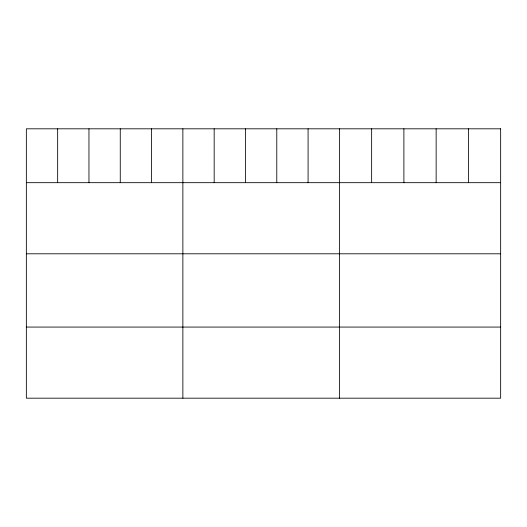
<?xml version="1.0" encoding="UTF-8"?>
<svg xmlns="http://www.w3.org/2000/svg" width="527" height="527" viewBox="0 0 527 527"><rect width="100%" height="100%" fill="white"/><g stroke="black" fill="none" stroke-linecap="round" stroke-linejoin="round"><path stroke-width="0.79" d="M26.35 182.678L500.65 182.678M26.35 253.797L500.65 253.797M26.35 327.069L500.65 327.069M468.398 128.812L468.398 182.678M436.145 128.812L436.145 182.678M403.893 128.812L403.893 182.678M371.64 128.812L371.64 182.678M339.388 128.812L339.388 398.188M308.084 128.812L308.084 182.678M276.78 128.812L276.78 182.678M245.477 128.812L245.477 182.678M214.173 128.812L214.173 182.678M182.869 128.812L182.869 398.188M151.565 128.812L151.565 182.678M120.261 128.812L120.261 182.678M88.958 128.812L88.958 182.678M57.654 128.812L57.654 182.678M500.65 128.812L26.35 128.812L26.35 398.188L500.65 398.188L500.65 128.812"/></g></svg>
